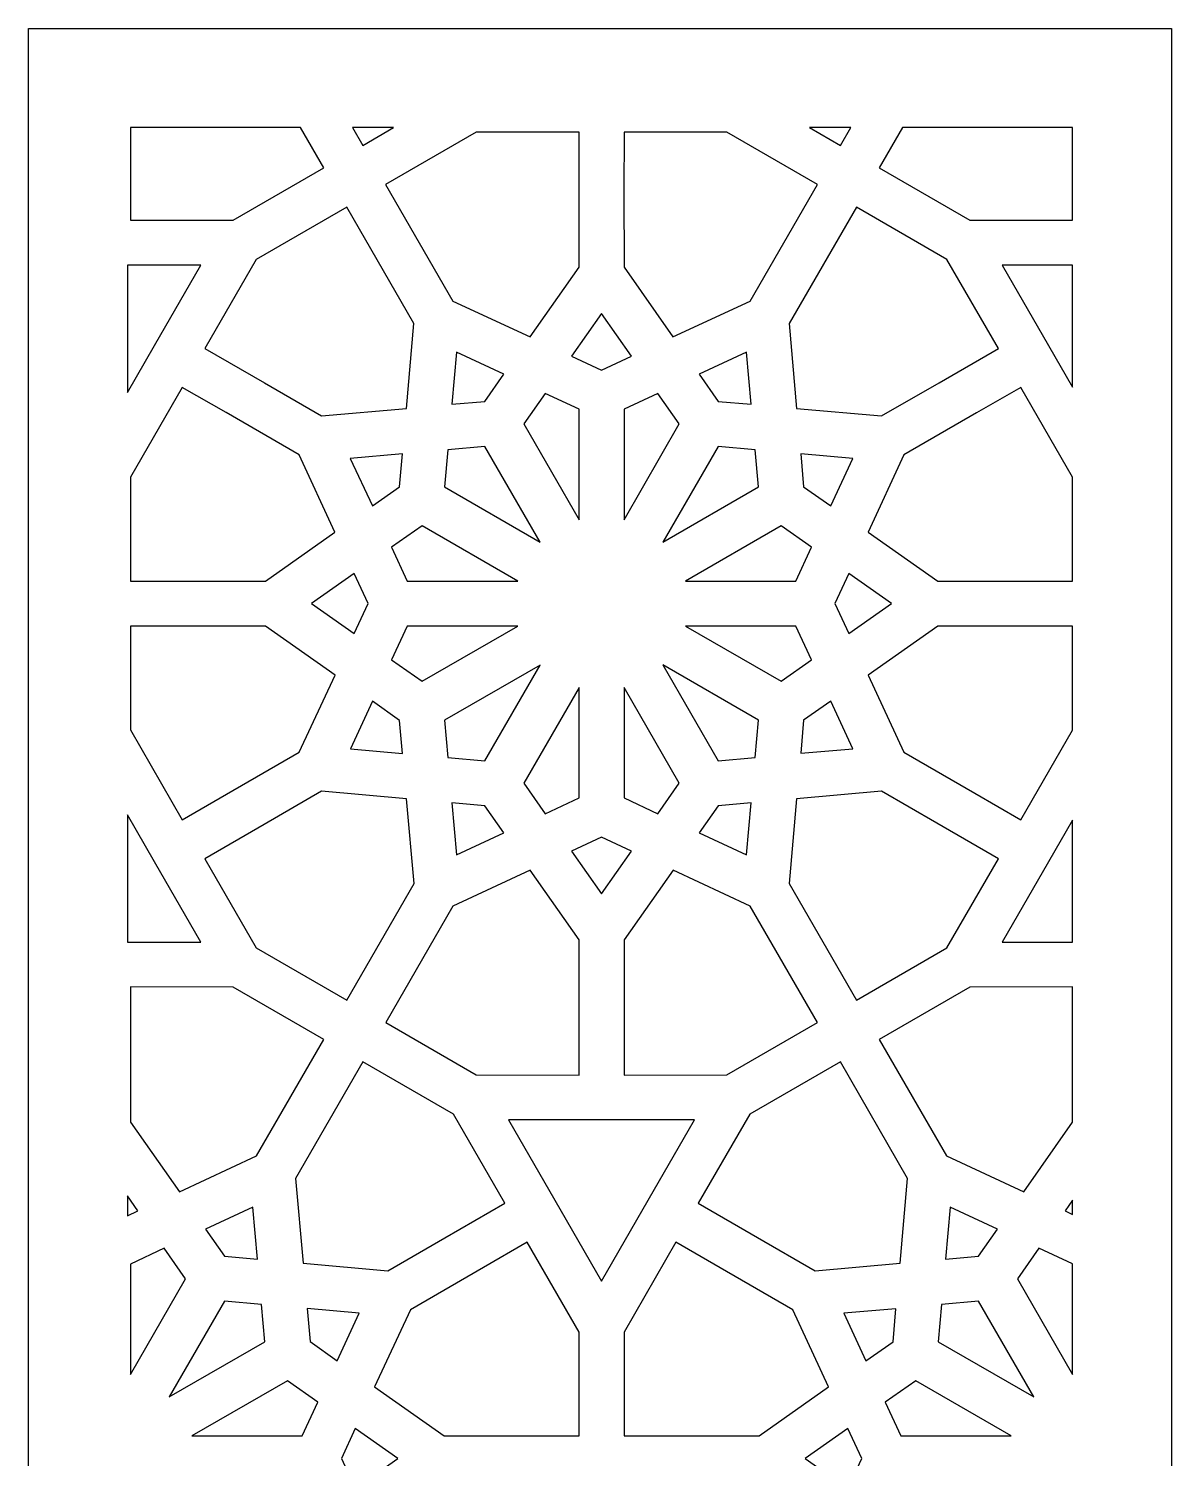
# Model space of a CAD drawing. Header units: millimetres. Extents: x -31 to 31, y -125 to 125.
# Drawn here: x -31.2 to 31.3, y 47 to 125.1 of the extents above; entities that cross this region are included whole.
import ezdxf

# ---------------------------------------------------------------- set-up
doc = ezdxf.new("R2010")
doc.units = ezdxf.units.MM
doc.header["$MEASUREMENT"] = 0
doc.layers.add('layer 1', color=7, linetype='Continuous')

msp = doc.modelspace()

# ---------------------------------------------------------------- linework, layer by layer
at = {"layer": 'layer 1', "color": 250}
for points, knots in [([(-31.2209, 125.1165), (-31.2209, 125.1165), (-31.2209, -124.8834), (-31.2209, -124.8834), (-31.2209, -124.8834), (-31.2209, -124.8834), (31.279, -124.8834), (31.279, -124.8834), (31.279, -124.8834), (31.279, -124.8834), (31.279, 125.1165), (31.279, 125.1165), (31.279, 125.1165), (31.279, 125.1165), (-31.2209, 125.1165), (-31.2209, 125.1165)], [0, 0, 0, 0, 0.2, 0.2, 0.2, 0.2, 0.4, 0.4, 0.4, 0.4, 0.6, 0.6, 0.6, 0.6, 1, 1, 1, 1]), ([(-25.6522, 119.7119), (-25.6522, 119.7119), (-16.3485, 119.7119), (-16.3485, 119.7119), (-16.3485, 119.7119), (-16.3485, 119.7119), (-15.0745, 117.506), (-15.0745, 117.506), (-15.0745, 117.506), (-15.0745, 117.506), (-20.0321, 114.645), (-20.0321, 114.645), (-20.0321, 114.645), (-20.0321, 114.645), (-25.6521, 114.6432), (-25.6521, 114.6432), (-25.6521, 114.6432), (-25.6521, 114.6432), (-25.6525, 117.9135), (-25.6525, 117.9135), (-25.6525, 117.9135), (-25.6525, 117.9135), (-25.6522, 119.7119), (-25.6522, 119.7119)], [0, 0, 0, 0, 0.1428571, 0.1428571, 0.1428571, 0.1428571, 0.2857143, 0.2857143, 0.2857143, 0.2857143, 0.4285714, 0.4285714, 0.4285714, 0.4285714, 0.5714286, 0.5714286, 0.5714286, 0.5714286, 0.7142857, 0.7142857, 0.7142857, 0.7142857, 1, 1, 1, 1]), ([(-11.256, 119.7119), (-11.256, 119.7119), (-12.9468, 118.7351), (-12.9468, 118.7351), (-12.9468, 118.7351), (-12.9468, 118.7351), (-13.5106, 119.7119), (-13.5106, 119.7119), (-13.5106, 119.7119), (-13.5106, 119.7119), (-11.256, 119.7119), (-11.256, 119.7119)], [0, 0, 0, 0, 0.25, 0.25, 0.25, 0.25, 0.5, 0.5, 0.5, 0.5, 1, 1, 1, 1]), ([(13.7393, 119.7119), (13.7393, 119.7119), (13.1748, 118.7344), (13.1748, 118.7344), (13.1748, 118.7344), (13.1748, 118.7344), (11.4825, 119.7119), (11.4825, 119.7119), (11.4825, 119.7119), (11.4825, 119.7119), (13.7393, 119.7119), (13.7393, 119.7119)], [0, 0, 0, 0, 0.25, 0.25, 0.25, 0.25, 0.5, 0.5, 0.5, 0.5, 1, 1, 1, 1]), ([(25.8745, 114.6432), (25.8745, 114.6432), (20.2607, 114.645), (20.2607, 114.645), (20.2607, 114.645), (20.2607, 114.645), (15.3031, 117.506), (15.3031, 117.506), (15.3031, 117.506), (15.3031, 117.506), (16.577, 119.7119), (16.577, 119.7119), (16.577, 119.7119), (16.577, 119.7119), (25.8745, 119.7119), (25.8745, 119.7119), (25.8745, 119.7119), (25.8745, 119.7119), (25.8745, 114.6432), (25.8745, 114.6432)], [0, 0, 0, 0, 0.1666667, 0.1666667, 0.1666667, 0.1666667, 0.3333333, 0.3333333, 0.3333333, 0.3333333, 0.5, 0.5, 0.5, 0.5, 0.6666667, 0.6666667, 0.6666667, 0.6666667, 1, 1, 1, 1]), ([(-1.1155, 119.4544), (-1.1155, 119.4544), (-1.1151, 116.1842), (-1.1151, 116.1842), (-1.1151, 116.1842), (-1.1151, 116.1842), (-1.1157, 112.0733), (-1.1157, 112.0733), (-1.1157, 112.0733), (-1.1157, 112.0733), (-3.794, 108.2618), (-3.794, 108.2618), (-3.794, 108.2618), (-3.794, 108.2618), (-8.013, 110.2201), (-8.013, 110.2201), (-8.013, 110.2201), (-8.013, 110.2201), (-11.6931, 116.5916), (-11.6931, 116.5916), (-11.6931, 116.5916), (-11.6931, 116.5916), (-6.7353, 119.4523), (-6.7353, 119.4523), (-6.7353, 119.4523), (-6.7353, 119.4523), (-1.1155, 119.4544), (-1.1155, 119.4544)], [0, 0, 0, 0, 0.125, 0.125, 0.125, 0.125, 0.25, 0.25, 0.25, 0.25, 0.375, 0.375, 0.375, 0.375, 0.5, 0.5, 0.5, 0.5, 0.625, 0.625, 0.625, 0.625, 0.75, 0.75, 0.75, 0.75, 1, 1, 1, 1]), ([(1.3421, 119.4544), (1.3421, 119.4544), (6.9617, 119.4523), (6.9617, 119.4523), (6.9617, 119.4523), (6.9617, 119.4523), (11.9196, 116.5916), (11.9196, 116.5916), (11.9196, 116.5916), (11.9196, 116.5916), (8.2395, 110.2201), (8.2395, 110.2201), (8.2395, 110.2201), (8.2395, 110.2201), (4.0206, 108.2618), (4.0206, 108.2618), (4.0206, 108.2618), (4.0206, 108.2618), (1.3422, 112.0733), (1.3422, 112.0733), (1.3422, 112.0733), (1.3422, 112.0733), (1.3415, 116.1842), (1.3415, 116.1842), (1.3415, 116.1842), (1.3415, 116.1842), (1.3421, 119.4544), (1.3421, 119.4544)], [0, 0, 0, 0, 0.125, 0.125, 0.125, 0.125, 0.25, 0.25, 0.25, 0.25, 0.375, 0.375, 0.375, 0.375, 0.5, 0.5, 0.5, 0.5, 0.625, 0.625, 0.625, 0.625, 0.75, 0.75, 0.75, 0.75, 1, 1, 1, 1]), ([(-10.1431, 108.99), (-10.1431, 108.99), (-10.5565, 104.3569), (-10.5565, 104.3569), (-10.5565, 104.3569), (-10.5565, 104.3569), (-15.1966, 103.9428), (-15.1966, 103.9428), (-15.1966, 103.9428), (-15.1966, 103.9428), (-18.3203, 105.7458), (-18.3203, 105.7458), (-18.3203, 105.7458), (-18.3203, 105.7458), (-21.5889, 107.6335), (-21.5889, 107.6335), (-21.5889, 107.6335), (-21.5889, 107.6335), (-18.7773, 112.4994), (-18.7773, 112.4994), (-18.7773, 112.4994), (-18.7773, 112.4994), (-13.8208, 115.3626), (-13.8208, 115.3626), (-13.8208, 115.3626), (-13.8208, 115.3626), (-10.1431, 108.99), (-10.1431, 108.99)], [0, 0, 0, 0, 0.125, 0.125, 0.125, 0.125, 0.25, 0.25, 0.25, 0.25, 0.375, 0.375, 0.375, 0.375, 0.5, 0.5, 0.5, 0.5, 0.625, 0.625, 0.625, 0.625, 0.75, 0.75, 0.75, 0.75, 1, 1, 1, 1]), ([(15.4238, 103.9438), (15.4238, 103.9438), (10.7833, 104.358), (10.7833, 104.358), (10.7833, 104.358), (10.7833, 104.358), (10.3699, 108.9907), (10.3699, 108.9907), (10.3699, 108.9907), (10.3699, 108.9907), (14.0476, 115.3633), (14.0476, 115.3633), (14.0476, 115.3633), (14.0476, 115.3633), (19.0045, 112.5005), (19.0045, 112.5005), (19.0045, 112.5005), (19.0045, 112.5005), (21.8158, 107.6346), (21.8158, 107.6346), (21.8158, 107.6346), (21.8158, 107.6346), (18.5706, 105.7603), (18.5706, 105.7603), (18.5706, 105.7603), (18.5706, 105.7603), (15.4238, 103.9438), (15.4238, 103.9438)], [0, 0, 0, 0, 0.125, 0.125, 0.125, 0.125, 0.25, 0.25, 0.25, 0.25, 0.375, 0.375, 0.375, 0.375, 0.5, 0.5, 0.5, 0.5, 0.625, 0.625, 0.625, 0.625, 0.75, 0.75, 0.75, 0.75, 1, 1, 1, 1]), ([(-25.8162, 112.1865), (-25.8162, 112.1865), (-21.7948, 112.1879), (-21.7948, 112.1879), (-21.7948, 112.1879), (-21.7948, 112.1879), (-24.3312, 107.7983), (-24.3312, 107.7983), (-24.3312, 107.7983), (-24.3312, 107.7983), (-25.8162, 105.2241), (-25.8162, 105.2241), (-25.8162, 105.2241), (-25.8162, 105.2241), (-25.8162, 112.1865), (-25.8162, 112.1865)], [0, 0, 0, 0, 0.2, 0.2, 0.2, 0.2, 0.4, 0.4, 0.4, 0.4, 0.6, 0.6, 0.6, 0.6, 1, 1, 1, 1]), ([(25.8745, 105.5172), (25.8745, 105.5172), (24.5583, 107.799), (24.5583, 107.799), (24.5583, 107.799), (24.5583, 107.799), (24.5583, 107.799), (24.5583, 107.799), (24.5583, 107.799), (24.5583, 107.799), (22.0225, 112.1879), (22.0225, 112.1879), (22.0225, 112.1879), (22.0225, 112.1879), (25.8745, 112.1865), (25.8745, 112.1865), (25.8745, 112.1865), (25.8745, 112.1865), (25.8745, 105.5172), (25.8745, 105.5172)], [0, 0, 0, 0, 0.1666667, 0.1666667, 0.1666667, 0.1666667, 0.3333333, 0.3333333, 0.3333333, 0.3333333, 0.5, 0.5, 0.5, 0.5, 0.6666667, 0.6666667, 0.6666667, 0.6666667, 1, 1, 1, 1]), ([(1.7564, 107.2109), (1.7564, 107.2109), (0.1133, 106.4482), (0.1133, 106.4482), (0.1133, 106.4482), (0.1133, 106.4482), (-1.5299, 107.2109), (-1.5299, 107.2109), (-1.5299, 107.2109), (-1.5299, 107.2109), (0.1133, 109.5491), (0.1133, 109.5491), (0.1133, 109.5491), (0.1133, 109.5491), (1.7564, 107.2109), (1.7564, 107.2109)], [0, 0, 0, 0, 0.2, 0.2, 0.2, 0.2, 0.4, 0.4, 0.4, 0.4, 0.6, 0.6, 0.6, 0.6, 1, 1, 1, 1]), ([(-6.2694, 104.7394), (-6.2694, 104.7394), (-8.0705, 104.5788), (-8.0705, 104.5788), (-8.0705, 104.5788), (-8.0705, 104.5788), (-7.8168, 107.4208), (-7.8168, 107.4208), (-7.8168, 107.4208), (-7.8168, 107.4208), (-5.2292, 106.2196), (-5.2292, 106.2196), (-5.2292, 106.2196), (-5.2292, 106.2196), (-6.2694, 104.7394), (-6.2694, 104.7394)], [0, 0, 0, 0, 0.2, 0.2, 0.2, 0.2, 0.4, 0.4, 0.4, 0.4, 0.6, 0.6, 0.6, 0.6, 1, 1, 1, 1]), ([(5.4557, 106.2196), (5.4557, 106.2196), (8.0437, 107.4208), (8.0437, 107.4208), (8.0437, 107.4208), (8.0437, 107.4208), (8.2973, 104.5795), (8.2973, 104.5795), (8.2973, 104.5795), (8.2973, 104.5795), (6.495, 104.7404), (6.495, 104.7404), (6.495, 104.7404), (6.495, 104.7404), (5.4557, 106.2196), (5.4557, 106.2196)], [0, 0, 0, 0, 0.2, 0.2, 0.2, 0.2, 0.4, 0.4, 0.4, 0.4, 0.6, 0.6, 0.6, 0.6, 1, 1, 1, 1]), ([(-14.4638, 97.5893), (-14.4638, 97.5893), (-18.2695, 94.9148), (-18.2695, 94.9148), (-18.2695, 94.9148), (-18.2695, 94.9148), (-25.653, 94.9134), (-25.653, 94.9134), (-25.653, 94.9134), (-25.653, 94.9134), (-25.6519, 100.5925), (-25.6519, 100.5925), (-25.6519, 100.5925), (-25.6519, 100.5925), (-22.8177, 105.5056), (-22.8177, 105.5056), (-22.8177, 105.5056), (-22.8177, 105.5056), (-20.4216, 104.1223), (-20.4216, 104.1223), (-20.4216, 104.1223), (-20.4216, 104.1223), (-16.4253, 101.8145), (-16.4253, 101.8145), (-16.4253, 101.8145), (-16.4253, 101.8145), (-14.4638, 97.5893), (-14.4638, 97.5893)], [0, 0, 0, 0, 0.125, 0.125, 0.125, 0.125, 0.25, 0.25, 0.25, 0.25, 0.375, 0.375, 0.375, 0.375, 0.5, 0.5, 0.5, 0.5, 0.625, 0.625, 0.625, 0.625, 0.75, 0.75, 0.75, 0.75, 1, 1, 1, 1]), ([(-1.1157, 104.3104), (-1.1157, 104.3104), (-1.1157, 98.2712), (-1.1157, 98.2712), (-1.1157, 98.2712), (-1.1157, 98.2712), (-4.1361, 103.5025), (-4.1361, 103.5025), (-4.1361, 103.5025), (-4.1361, 103.5025), (-2.9651, 105.1687), (-2.9651, 105.1687), (-2.9651, 105.1687), (-2.9651, 105.1687), (-1.1157, 104.3104), (-1.1157, 104.3104)], [0, 0, 0, 0, 0.2, 0.2, 0.2, 0.2, 0.4, 0.4, 0.4, 0.4, 0.6, 0.6, 0.6, 0.6, 1, 1, 1, 1]), ([(1.3422, 98.2712), (1.3422, 98.2712), (1.3422, 104.3104), (1.3422, 104.3104), (1.3422, 104.3104), (1.3422, 104.3104), (3.1915, 105.1687), (3.1915, 105.1687), (3.1915, 105.1687), (3.1915, 105.1687), (4.3624, 103.5025), (4.3624, 103.5025), (4.3624, 103.5025), (4.3624, 103.5025), (1.3422, 98.2712), (1.3422, 98.2712)], [0, 0, 0, 0, 0.2, 0.2, 0.2, 0.2, 0.4, 0.4, 0.4, 0.4, 0.6, 0.6, 0.6, 0.6, 1, 1, 1, 1]), ([(25.8745, 94.9141), (25.8745, 94.9141), (18.4965, 94.9156), (18.4965, 94.9156), (18.4965, 94.9156), (18.4965, 94.9156), (14.6907, 97.5903), (14.6907, 97.5903), (14.6907, 97.5903), (14.6907, 97.5903), (16.6522, 101.8155), (16.6522, 101.8155), (16.6522, 101.8155), (16.6522, 101.8155), (20.6255, 104.11), (20.6255, 104.11), (20.6255, 104.11), (20.6255, 104.11), (23.0448, 105.5063), (23.0448, 105.5063), (23.0448, 105.5063), (23.0448, 105.5063), (25.8745, 100.6009), (25.8745, 100.6009), (25.8745, 100.6009), (25.8745, 100.6009), (25.8745, 94.9141), (25.8745, 94.9141)], [0, 0, 0, 0, 0.125, 0.125, 0.125, 0.125, 0.25, 0.25, 0.25, 0.25, 0.375, 0.375, 0.375, 0.375, 0.5, 0.5, 0.5, 0.5, 0.625, 0.625, 0.625, 0.625, 0.75, 0.75, 0.75, 0.75, 1, 1, 1, 1]), ([(-10.9394, 100.0665), (-10.9394, 100.0665), (-12.4216, 99.0247), (-12.4216, 99.0247), (-12.4216, 99.0247), (-12.4216, 99.0247), (-13.625, 101.6166), (-13.625, 101.6166), (-13.625, 101.6166), (-13.625, 101.6166), (-10.7785, 101.8706), (-10.7785, 101.8706), (-10.7785, 101.8706), (-10.7785, 101.8706), (-10.9394, 100.0665), (-10.9394, 100.0665)], [0, 0, 0, 0, 0.2, 0.2, 0.2, 0.2, 0.4, 0.4, 0.4, 0.4, 0.6, 0.6, 0.6, 0.6, 1, 1, 1, 1]), ([(-6.2638, 102.2734), (-6.2638, 102.2734), (-3.2435, 97.0421), (-3.2435, 97.0421), (-3.2435, 97.0421), (-3.2435, 97.0421), (-8.4736, 100.0615), (-8.4736, 100.0615), (-8.4736, 100.0615), (-8.4736, 100.0615), (-8.2924, 102.0925), (-8.2924, 102.0925), (-8.2924, 102.0925), (-8.2924, 102.0925), (-6.2638, 102.2734), (-6.2638, 102.2734)], [0, 0, 0, 0, 0.2, 0.2, 0.2, 0.2, 0.4, 0.4, 0.4, 0.4, 0.6, 0.6, 0.6, 0.6, 1, 1, 1, 1]), ([(6.4907, 102.2741), (6.4907, 102.2741), (8.5192, 102.0935), (8.5192, 102.0935), (8.5192, 102.0935), (8.5192, 102.0935), (8.7005, 100.0626), (8.7005, 100.0626), (8.7005, 100.0626), (8.7005, 100.0626), (3.4707, 97.0428), (3.4707, 97.0428), (3.4707, 97.0428), (3.4707, 97.0428), (6.4907, 102.2741), (6.4907, 102.2741)], [0, 0, 0, 0, 0.2, 0.2, 0.2, 0.2, 0.4, 0.4, 0.4, 0.4, 0.6, 0.6, 0.6, 0.6, 1, 1, 1, 1]), ([(12.6488, 99.0254), (12.6488, 99.0254), (11.1665, 100.0672), (11.1665, 100.0672), (11.1665, 100.0672), (11.1665, 100.0672), (11.0056, 101.8716), (11.0056, 101.8716), (11.0056, 101.8716), (11.0056, 101.8716), (13.8522, 101.6176), (13.8522, 101.6176), (13.8522, 101.6176), (13.8522, 101.6176), (12.6488, 99.0254), (12.6488, 99.0254)], [0, 0, 0, 0, 0.2, 0.2, 0.2, 0.2, 0.4, 0.4, 0.4, 0.4, 0.6, 0.6, 0.6, 0.6, 1, 1, 1, 1]), ([(-4.4726, 94.9134), (-4.4726, 94.9134), (-10.5131, 94.9134), (-10.5131, 94.9134), (-10.5131, 94.9134), (-10.5131, 94.9134), (-11.3705, 96.7606), (-11.3705, 96.7606), (-11.3705, 96.7606), (-11.3705, 96.7606), (-9.7024, 97.9329), (-9.7024, 97.9329), (-9.7024, 97.9329), (-9.7024, 97.9329), (-4.4726, 94.9134), (-4.4726, 94.9134)], [0, 0, 0, 0, 0.2, 0.2, 0.2, 0.2, 0.4, 0.4, 0.4, 0.4, 0.6, 0.6, 0.6, 0.6, 1, 1, 1, 1]), ([(10.7403, 94.9145), (10.7403, 94.9145), (4.6997, 94.9145), (4.6997, 94.9145), (4.6997, 94.9145), (4.6997, 94.9145), (9.9293, 97.9339), (9.9293, 97.9339), (9.9293, 97.9339), (9.9293, 97.9339), (11.5976, 96.7616), (11.5976, 96.7616), (11.5976, 96.7616), (11.5976, 96.7616), (10.7403, 94.9145), (10.7403, 94.9145)], [0, 0, 0, 0, 0.2, 0.2, 0.2, 0.2, 0.4, 0.4, 0.4, 0.4, 0.6, 0.6, 0.6, 0.6, 1, 1, 1, 1]), ([(-13.4127, 95.3251), (-13.4127, 95.3251), (-12.6509, 93.6844), (-12.6509, 93.6844), (-12.6509, 93.6844), (-12.6509, 93.6844), (-13.4123, 92.0443), (-13.4123, 92.0443), (-13.4123, 92.0443), (-13.4123, 92.0443), (-15.7466, 93.6851), (-15.7466, 93.6851), (-15.7466, 93.6851), (-15.7466, 93.6851), (-13.4127, 95.3251), (-13.4127, 95.3251)], [0, 0, 0, 0, 0.2, 0.2, 0.2, 0.2, 0.4, 0.4, 0.4, 0.4, 0.6, 0.6, 0.6, 0.6, 1, 1, 1, 1]), ([(13.6401, 92.0454), (13.6401, 92.0454), (12.8785, 93.6865), (12.8785, 93.6865), (12.8785, 93.6865), (12.8785, 93.6865), (13.6398, 95.3262), (13.6398, 95.3262), (13.6398, 95.3262), (13.6398, 95.3262), (15.9741, 93.6858), (15.9741, 93.6858), (15.9741, 93.6858), (15.9741, 93.6858), (13.6401, 92.0454), (13.6401, 92.0454)], [0, 0, 0, 0, 0.2, 0.2, 0.2, 0.2, 0.4, 0.4, 0.4, 0.4, 0.6, 0.6, 0.6, 0.6, 1, 1, 1, 1]), ([(-18.2689, 92.4549), (-18.2689, 92.4549), (-14.4633, 89.7805), (-14.4633, 89.7805), (-14.4633, 89.7805), (-14.4633, 89.7805), (-16.4247, 85.5553), (-16.4247, 85.5553), (-16.4247, 85.5553), (-16.4247, 85.5553), (-20.3979, 83.2608), (-20.3979, 83.2608), (-20.3979, 83.2608), (-20.3979, 83.2608), (-22.8172, 81.8642), (-22.8172, 81.8642), (-22.8172, 81.8642), (-22.8172, 81.8642), (-25.6514, 86.7773), (-25.6514, 86.7773), (-25.6514, 86.7773), (-25.6514, 86.7773), (-25.6525, 92.456), (-25.6525, 92.456), (-25.6525, 92.456), (-25.6525, 92.456), (-18.2689, 92.4549), (-18.2689, 92.4549)], [0, 0, 0, 0, 0.125, 0.125, 0.125, 0.125, 0.25, 0.25, 0.25, 0.25, 0.375, 0.375, 0.375, 0.375, 0.5, 0.5, 0.5, 0.5, 0.625, 0.625, 0.625, 0.625, 0.75, 0.75, 0.75, 0.75, 1, 1, 1, 1]), ([(-11.3701, 90.6092), (-11.3701, 90.6092), (-10.5125, 92.456), (-10.5125, 92.456), (-10.5125, 92.456), (-10.5125, 92.456), (-4.472, 92.456), (-4.472, 92.456), (-4.472, 92.456), (-4.472, 92.456), (-9.7018, 89.4366), (-9.7018, 89.4366), (-9.7018, 89.4366), (-9.7018, 89.4366), (-11.3701, 90.6092), (-11.3701, 90.6092)], [0, 0, 0, 0, 0.2, 0.2, 0.2, 0.2, 0.4, 0.4, 0.4, 0.4, 0.6, 0.6, 0.6, 0.6, 1, 1, 1, 1]), ([(4.7, 92.457), (4.7, 92.457), (10.7407, 92.457), (10.7407, 92.457), (10.7407, 92.457), (10.7407, 92.457), (11.5983, 90.6099), (11.5983, 90.6099), (11.5983, 90.6099), (11.5983, 90.6099), (9.93, 89.4376), (9.93, 89.4376), (9.93, 89.4376), (9.93, 89.4376), (4.7, 92.457), (4.7, 92.457)], [0, 0, 0, 0, 0.2, 0.2, 0.2, 0.2, 0.4, 0.4, 0.4, 0.4, 0.6, 0.6, 0.6, 0.6, 1, 1, 1, 1]), ([(25.8745, 86.7696), (25.8745, 86.7696), (23.0452, 81.8652), (23.0452, 81.8652), (23.0452, 81.8652), (23.0452, 81.8652), (20.5309, 83.3162), (20.5309, 83.3162), (20.5309, 83.3162), (20.5309, 83.3162), (16.6529, 85.5564), (16.6529, 85.5564), (16.6529, 85.5564), (16.6529, 85.5564), (14.6914, 89.7812), (14.6914, 89.7812), (14.6914, 89.7812), (14.6914, 89.7812), (18.4972, 92.456), (18.4972, 92.456), (18.4972, 92.456), (18.4972, 92.456), (25.8745, 92.457), (25.8745, 92.457), (25.8745, 92.457), (25.8745, 92.457), (25.8745, 86.7696), (25.8745, 86.7696)], [0, 0, 0, 0, 0.125, 0.125, 0.125, 0.125, 0.25, 0.25, 0.25, 0.25, 0.375, 0.375, 0.375, 0.375, 0.5, 0.5, 0.5, 0.5, 0.625, 0.625, 0.625, 0.625, 0.75, 0.75, 0.75, 0.75, 1, 1, 1, 1]), ([(-6.2632, 85.0963), (-6.2632, 85.0963), (-8.2918, 85.2773), (-8.2918, 85.2773), (-8.2918, 85.2773), (-8.2918, 85.2773), (-8.4732, 87.3083), (-8.4732, 87.3083), (-8.4732, 87.3083), (-8.4732, 87.3083), (-3.243, 90.3277), (-3.243, 90.3277), (-3.243, 90.3277), (-3.243, 90.3277), (-6.2632, 85.0963), (-6.2632, 85.0963)], [0, 0, 0, 0, 0.2, 0.2, 0.2, 0.2, 0.4, 0.4, 0.4, 0.4, 0.6, 0.6, 0.6, 0.6, 1, 1, 1, 1]), ([(6.4914, 85.0974), (6.4914, 85.0974), (3.4711, 90.3287), (3.4711, 90.3287), (3.4711, 90.3287), (3.4711, 90.3287), (8.7012, 87.309), (8.7012, 87.309), (8.7012, 87.309), (8.7012, 87.309), (8.5199, 85.278), (8.5199, 85.278), (8.5199, 85.278), (8.5199, 85.278), (6.4914, 85.0974), (6.4914, 85.0974)], [0, 0, 0, 0, 0.2, 0.2, 0.2, 0.2, 0.4, 0.4, 0.4, 0.4, 0.6, 0.6, 0.6, 0.6, 1, 1, 1, 1]), ([(-10.7779, 85.4992), (-10.7779, 85.4992), (-13.6244, 85.7532), (-13.6244, 85.7532), (-13.6244, 85.7532), (-13.6244, 85.7532), (-12.4211, 88.3451), (-12.4211, 88.3451), (-12.4211, 88.3451), (-12.4211, 88.3451), (-10.939, 87.3033), (-10.939, 87.3033), (-10.939, 87.3033), (-10.939, 87.3033), (-10.7779, 85.4992), (-10.7779, 85.4992)], [0, 0, 0, 0, 0.2, 0.2, 0.2, 0.2, 0.4, 0.4, 0.4, 0.4, 0.6, 0.6, 0.6, 0.6, 1, 1, 1, 1]), ([(-1.1146, 83.0601), (-1.1146, 83.0601), (-2.9639, 82.2018), (-2.9639, 82.2018), (-2.9639, 82.2018), (-2.9639, 82.2018), (-4.135, 83.868), (-4.135, 83.868), (-4.135, 83.868), (-4.135, 83.868), (-1.1146, 89.0993), (-1.1146, 89.0993), (-1.1146, 89.0993), (-1.1146, 89.0993), (-1.1146, 83.0601), (-1.1146, 83.0601)], [0, 0, 0, 0, 0.2, 0.2, 0.2, 0.2, 0.4, 0.4, 0.4, 0.4, 0.6, 0.6, 0.6, 0.6, 1, 1, 1, 1]), ([(4.3635, 83.868), (4.3635, 83.868), (3.1926, 82.2018), (3.1926, 82.2018), (3.1926, 82.2018), (3.1926, 82.2018), (1.3433, 83.0601), (1.3433, 83.0601), (1.3433, 83.0601), (1.3433, 83.0601), (1.3433, 89.0993), (1.3433, 89.0993), (1.3433, 89.0993), (1.3433, 89.0993), (4.3635, 83.868), (4.3635, 83.868)], [0, 0, 0, 0, 0.2, 0.2, 0.2, 0.2, 0.4, 0.4, 0.4, 0.4, 0.6, 0.6, 0.6, 0.6, 1, 1, 1, 1]), ([(11.0059, 85.4999), (11.0059, 85.4999), (11.1672, 87.3044), (11.1672, 87.3044), (11.1672, 87.3044), (11.1672, 87.3044), (12.6492, 88.3461), (12.6492, 88.3461), (12.6492, 88.3461), (12.6492, 88.3461), (13.8525, 85.7539), (13.8525, 85.7539), (13.8525, 85.7539), (13.8525, 85.7539), (11.0059, 85.4999), (11.0059, 85.4999)], [0, 0, 0, 0, 0.2, 0.2, 0.2, 0.2, 0.4, 0.4, 0.4, 0.4, 0.6, 0.6, 0.6, 0.6, 1, 1, 1, 1]), ([(-18.3429, 81.6102), (-18.3429, 81.6102), (-15.1961, 83.4266), (-15.1961, 83.4266), (-15.1961, 83.4266), (-15.1961, 83.4266), (-10.5559, 83.0128), (-10.5559, 83.0128), (-10.5559, 83.0128), (-10.5559, 83.0128), (-10.1424, 78.3798), (-10.1424, 78.3798), (-10.1424, 78.3798), (-10.1424, 78.3798), (-13.8201, 72.0072), (-13.8201, 72.0072), (-13.8201, 72.0072), (-13.8201, 72.0072), (-18.7766, 74.87), (-18.7766, 74.87), (-18.7766, 74.87), (-18.7766, 74.87), (-21.5884, 79.7359), (-21.5884, 79.7359), (-21.5884, 79.7359), (-21.5884, 79.7359), (-18.3429, 81.6102), (-18.3429, 81.6102)], [0, 0, 0, 0, 0.125, 0.125, 0.125, 0.125, 0.25, 0.25, 0.25, 0.25, 0.375, 0.375, 0.375, 0.375, 0.5, 0.5, 0.5, 0.5, 0.625, 0.625, 0.625, 0.625, 0.75, 0.75, 0.75, 0.75, 1, 1, 1, 1]), ([(18.4538, 81.679), (18.4538, 81.679), (21.8165, 79.7369), (21.8165, 79.7369), (21.8165, 79.7369), (21.8165, 79.7369), (19.0045, 74.8707), (19.0045, 74.8707), (19.0045, 74.8707), (19.0045, 74.8707), (14.0483, 72.0079), (14.0483, 72.0079), (14.0483, 72.0079), (14.0483, 72.0079), (10.3706, 78.3805), (10.3706, 78.3805), (10.3706, 78.3805), (10.3706, 78.3805), (10.784, 83.0135), (10.784, 83.0135), (10.784, 83.0135), (10.784, 83.0135), (15.4241, 83.4277), (15.4241, 83.4277), (15.4241, 83.4277), (15.4241, 83.4277), (18.4538, 81.679), (18.4538, 81.679)], [0, 0, 0, 0, 0.125, 0.125, 0.125, 0.125, 0.25, 0.25, 0.25, 0.25, 0.375, 0.375, 0.375, 0.375, 0.5, 0.5, 0.5, 0.5, 0.625, 0.625, 0.625, 0.625, 0.75, 0.75, 0.75, 0.75, 1, 1, 1, 1]), ([(-25.8162, 82.1468), (-25.8162, 82.1468), (-24.3306, 79.5715), (-24.3306, 79.5715), (-24.3306, 79.5715), (-24.3306, 79.5715), (-24.3308, 79.5715), (-24.3308, 79.5715), (-24.3308, 79.5715), (-24.3308, 79.5715), (-21.7948, 75.1826), (-21.7948, 75.1826), (-21.7948, 75.1826), (-21.7948, 75.1826), (-25.8162, 75.1843), (-25.8162, 75.1843), (-25.8162, 75.1843), (-25.8162, 75.1843), (-25.8162, 82.1468), (-25.8162, 82.1468)], [0, 0, 0, 0, 0.1666667, 0.1666667, 0.1666667, 0.1666667, 0.3333333, 0.3333333, 0.3333333, 0.3333333, 0.5, 0.5, 0.5, 0.5, 0.6666667, 0.6666667, 0.6666667, 0.6666667, 1, 1, 1, 1]), ([(-5.228, 81.1509), (-5.228, 81.1509), (-7.8162, 79.9493), (-7.8162, 79.9493), (-7.8162, 79.9493), (-7.8162, 79.9493), (-8.0698, 82.7909), (-8.0698, 82.7909), (-8.0698, 82.7909), (-8.0698, 82.7909), (-6.2676, 82.6301), (-6.2676, 82.6301), (-6.2676, 82.6301), (-6.2676, 82.6301), (-5.228, 81.1509), (-5.228, 81.1509)], [0, 0, 0, 0, 0.2, 0.2, 0.2, 0.2, 0.4, 0.4, 0.4, 0.4, 0.6, 0.6, 0.6, 0.6, 1, 1, 1, 1]), ([(6.4971, 82.6311), (6.4971, 82.6311), (8.298, 82.792), (8.298, 82.792), (8.298, 82.792), (8.298, 82.792), (8.0444, 79.9497), (8.0444, 79.9497), (8.0444, 79.9497), (8.0444, 79.9497), (5.4568, 81.1509), (5.4568, 81.1509), (5.4568, 81.1509), (5.4568, 81.1509), (6.4971, 82.6311), (6.4971, 82.6311)], [0, 0, 0, 0, 0.2, 0.2, 0.2, 0.2, 0.4, 0.4, 0.4, 0.4, 0.6, 0.6, 0.6, 0.6, 1, 1, 1, 1]), ([(25.8745, 75.184), (25.8745, 75.184), (22.0221, 75.1826), (22.0221, 75.1826), (22.0221, 75.1826), (22.0221, 75.1826), (24.559, 79.5725), (24.559, 79.5725), (24.559, 79.5725), (24.559, 79.5725), (24.559, 79.5725), (24.559, 79.5725), (24.559, 79.5725), (24.559, 79.5725), (25.8745, 81.8532), (25.8745, 81.8532), (25.8745, 81.8532), (25.8745, 81.8532), (25.8745, 75.184), (25.8745, 75.184)], [0, 0, 0, 0, 0.1666667, 0.1666667, 0.1666667, 0.1666667, 0.3333333, 0.3333333, 0.3333333, 0.3333333, 0.5, 0.5, 0.5, 0.5, 0.6666667, 0.6666667, 0.6666667, 0.6666667, 1, 1, 1, 1]), ([(1.7575, 80.1596), (1.7575, 80.1596), (0.1144, 77.8217), (0.1144, 77.8217), (0.1144, 77.8217), (0.1144, 77.8217), (-1.5287, 80.1596), (-1.5287, 80.1596), (-1.5287, 80.1596), (-1.5287, 80.1596), (0.1144, 80.9223), (0.1144, 80.9223), (0.1144, 80.9223), (0.1144, 80.9223), (1.7575, 80.1596), (1.7575, 80.1596)], [0, 0, 0, 0, 0.2, 0.2, 0.2, 0.2, 0.4, 0.4, 0.4, 0.4, 0.6, 0.6, 0.6, 0.6, 1, 1, 1, 1]), ([(-8.0121, 77.1504), (-8.0121, 77.1504), (-3.7929, 79.1086), (-3.7929, 79.1086), (-3.7929, 79.1086), (-3.7929, 79.1086), (-1.1144, 75.2976), (-1.1144, 75.2976), (-1.1144, 75.2976), (-1.1144, 75.2976), (-1.1139, 71.1867), (-1.1139, 71.1867), (-1.1139, 71.1867), (-1.1139, 71.1867), (-1.1143, 67.9161), (-1.1143, 67.9161), (-1.1143, 67.9161), (-1.1143, 67.9161), (-6.7349, 67.9182), (-6.7349, 67.9182), (-6.7349, 67.9182), (-6.7349, 67.9182), (-11.6921, 70.7788), (-11.6921, 70.7788), (-11.6921, 70.7788), (-11.6921, 70.7788), (-8.0121, 77.1504), (-8.0121, 77.1504)], [0, 0, 0, 0, 0.125, 0.125, 0.125, 0.125, 0.25, 0.25, 0.25, 0.25, 0.375, 0.375, 0.375, 0.375, 0.5, 0.5, 0.5, 0.5, 0.625, 0.625, 0.625, 0.625, 0.75, 0.75, 0.75, 0.75, 1, 1, 1, 1]), ([(1.3431, 67.9161), (1.3431, 67.9161), (1.3428, 71.1867), (1.3428, 71.1867), (1.3428, 71.1867), (1.3428, 71.1867), (1.3431, 75.2976), (1.3431, 75.2976), (1.3431, 75.2976), (1.3431, 75.2976), (4.0217, 79.1086), (4.0217, 79.1086), (4.0217, 79.1086), (4.0217, 79.1086), (8.2409, 77.15), (8.2409, 77.15), (8.2409, 77.15), (8.2409, 77.15), (11.9207, 70.7792), (11.9207, 70.7792), (11.9207, 70.7792), (11.9207, 70.7792), (6.9635, 67.9182), (6.9635, 67.9182), (6.9635, 67.9182), (6.9635, 67.9182), (1.3431, 67.9161), (1.3431, 67.9161)], [0, 0, 0, 0, 0.125, 0.125, 0.125, 0.125, 0.25, 0.25, 0.25, 0.25, 0.375, 0.375, 0.375, 0.375, 0.5, 0.5, 0.5, 0.5, 0.625, 0.625, 0.625, 0.625, 0.75, 0.75, 0.75, 0.75, 1, 1, 1, 1]), ([(-20.033, 72.7255), (-20.033, 72.7255), (-15.0755, 69.8644), (-15.0755, 69.8644), (-15.0755, 69.8644), (-15.0755, 69.8644), (-18.7554, 63.4933), (-18.7554, 63.4933), (-18.7554, 63.4933), (-18.7554, 63.4933), (-22.9747, 61.5347), (-22.9747, 61.5347), (-22.9747, 61.5347), (-22.9747, 61.5347), (-25.653, 65.3461), (-25.653, 65.3461), (-25.653, 65.3461), (-25.653, 65.3461), (-25.6536, 69.457), (-25.6536, 69.457), (-25.6536, 69.457), (-25.6536, 69.457), (-25.6532, 72.7276), (-25.6532, 72.7276), (-25.6532, 72.7276), (-25.6532, 72.7276), (-20.033, 72.7255), (-20.033, 72.7255)], [0, 0, 0, 0, 0.125, 0.125, 0.125, 0.125, 0.25, 0.25, 0.25, 0.25, 0.375, 0.375, 0.375, 0.375, 0.5, 0.5, 0.5, 0.5, 0.625, 0.625, 0.625, 0.625, 0.75, 0.75, 0.75, 0.75, 1, 1, 1, 1]), ([(25.8745, 65.3387), (25.8745, 65.3387), (23.2011, 61.5347), (23.2011, 61.5347), (23.2011, 61.5347), (23.2011, 61.5347), (18.9819, 63.4933), (18.9819, 63.4933), (18.9819, 63.4933), (18.9819, 63.4933), (15.3021, 69.8644), (15.3021, 69.8644), (15.3021, 69.8644), (15.3021, 69.8644), (20.259, 72.7255), (20.259, 72.7255), (20.259, 72.7255), (20.259, 72.7255), (25.8745, 72.7276), (25.8745, 72.7276), (25.8745, 72.7276), (25.8745, 72.7276), (25.8745, 65.3387), (25.8745, 65.3387)], [0, 0, 0, 0, 0.1428571, 0.1428571, 0.1428571, 0.1428571, 0.2857143, 0.2857143, 0.2857143, 0.2857143, 0.4285714, 0.4285714, 0.4285714, 0.4285714, 0.5714286, 0.5714286, 0.5714286, 0.5714286, 0.7142857, 0.7142857, 0.7142857, 0.7142857, 1, 1, 1, 1]), ([(-7.9911, 65.7736), (-7.9911, 65.7736), (-5.1792, 60.9074), (-5.1792, 60.9074), (-5.1792, 60.9074), (-5.1792, 60.9074), (-8.4478, 59.0201), (-8.4478, 59.0201), (-8.4478, 59.0201), (-8.4478, 59.0201), (-11.5714, 57.217), (-11.5714, 57.217), (-11.5714, 57.217), (-11.5714, 57.217), (-16.2115, 57.6308), (-16.2115, 57.6308), (-16.2115, 57.6308), (-16.2115, 57.6308), (-16.6251, 62.2639), (-16.6251, 62.2639), (-16.6251, 62.2639), (-16.6251, 62.2639), (-12.9474, 68.6364), (-12.9474, 68.6364), (-12.9474, 68.6364), (-12.9474, 68.6364), (-7.9911, 65.7736), (-7.9911, 65.7736)], [0, 0, 0, 0, 0.125, 0.125, 0.125, 0.125, 0.25, 0.25, 0.25, 0.25, 0.375, 0.375, 0.375, 0.375, 0.5, 0.5, 0.5, 0.5, 0.625, 0.625, 0.625, 0.625, 0.75, 0.75, 0.75, 0.75, 1, 1, 1, 1]), ([(16.4387, 57.6298), (16.4387, 57.6298), (11.7986, 57.216), (11.7986, 57.216), (11.7986, 57.216), (11.7986, 57.216), (8.6515, 59.0324), (8.6515, 59.0324), (8.6515, 59.0324), (8.6515, 59.0324), (5.4063, 60.9067), (5.4063, 60.9067), (5.4063, 60.9067), (5.4063, 60.9067), (8.2179, 65.7726), (8.2179, 65.7726), (8.2179, 65.7726), (8.2179, 65.7726), (13.1745, 68.6354), (13.1745, 68.6354), (13.1745, 68.6354), (13.1745, 68.6354), (16.8522, 62.2631), (16.8522, 62.2631), (16.8522, 62.2631), (16.8522, 62.2631), (16.4387, 57.6298), (16.4387, 57.6298)], [0, 0, 0, 0, 0.125, 0.125, 0.125, 0.125, 0.25, 0.25, 0.25, 0.25, 0.375, 0.375, 0.375, 0.375, 0.5, 0.5, 0.5, 0.5, 0.625, 0.625, 0.625, 0.625, 0.75, 0.75, 0.75, 0.75, 1, 1, 1, 1]), ([(2.6639, 61.0711), (2.6639, 61.0711), (2.6639, 61.0708), (2.6639, 61.0708), (2.6639, 61.0708), (2.6639, 61.0708), (0.1138, 56.6505), (0.1138, 56.6505), (0.1138, 56.6505), (0.1138, 56.6505), (-2.4368, 61.0718), (-2.4368, 61.0718), (-2.4368, 61.0718), (-2.4368, 61.0718), (-4.9729, 65.4607), (-4.9729, 65.4607), (-4.9729, 65.4607), (-4.9729, 65.4607), (0.1144, 65.459), (0.1144, 65.459), (0.1144, 65.459), (0.1144, 65.459), (0.1144, 65.459), (0.1144, 65.459), (0.1144, 65.459), (0.1144, 65.459), (5.2003, 65.4607), (5.2003, 65.4607), (5.2003, 65.4607), (5.2003, 65.4607), (2.6639, 61.0711), (2.6639, 61.0711)], [0, 0, 0, 0, 0.1111111, 0.1111111, 0.1111111, 0.1111111, 0.2222222, 0.2222222, 0.2222222, 0.2222222, 0.3333333, 0.3333333, 0.3333333, 0.3333333, 0.4444444, 0.4444444, 0.4444444, 0.4444444, 0.5555556, 0.5555556, 0.5555556, 0.5555556, 0.6666667, 0.6666667, 0.6666667, 0.6666667, 0.7777778, 0.7777778, 0.7777778, 0.7777778, 1, 1, 1, 1]), ([(-25.8162, 61.3054), (-25.8162, 61.3054), (-25.2388, 60.4837), (-25.2388, 60.4837), (-25.2388, 60.4837), (-25.2388, 60.4837), (-25.8162, 60.2156), (-25.8162, 60.2156), (-25.8162, 60.2156), (-25.8162, 60.2156), (-25.8162, 61.3054), (-25.8162, 61.3054)], [0, 0, 0, 0, 0.25, 0.25, 0.25, 0.25, 0.5, 0.5, 0.5, 0.5, 1, 1, 1, 1]), ([(25.8745, 60.2939), (25.8745, 60.2939), (25.4652, 60.4837), (25.4652, 60.4837), (25.4652, 60.4837), (25.4652, 60.4837), (25.8745, 61.0662), (25.8745, 61.0662), (25.8745, 61.0662), (25.8745, 61.0662), (25.8745, 60.2939), (25.8745, 60.2939)], [0, 0, 0, 0, 0.25, 0.25, 0.25, 0.25, 0.5, 0.5, 0.5, 0.5, 1, 1, 1, 1]), ([(-21.5394, 59.4928), (-21.5394, 59.4928), (-18.9513, 60.694), (-18.9513, 60.694), (-18.9513, 60.694), (-18.9513, 60.694), (-18.6977, 57.8527), (-18.6977, 57.8527), (-18.6977, 57.8527), (-18.6977, 57.8527), (-20.4997, 58.0132), (-20.4997, 58.0132), (-20.4997, 58.0132), (-20.4997, 58.0132), (-21.5394, 59.4928), (-21.5394, 59.4928)], [0, 0, 0, 0, 0.2, 0.2, 0.2, 0.2, 0.4, 0.4, 0.4, 0.4, 0.6, 0.6, 0.6, 0.6, 1, 1, 1, 1]), ([(20.7253, 58.0122), (20.7253, 58.0122), (18.9247, 57.8517), (18.9247, 57.8517), (18.9247, 57.8517), (18.9247, 57.8517), (19.1784, 60.6936), (19.1784, 60.6936), (19.1784, 60.6936), (19.1784, 60.6936), (21.766, 59.4928), (21.766, 59.4928), (21.766, 59.4928), (21.766, 59.4928), (20.7253, 58.0122), (20.7253, 58.0122)], [0, 0, 0, 0, 0.2, 0.2, 0.2, 0.2, 0.4, 0.4, 0.4, 0.4, 0.6, 0.6, 0.6, 0.6, 1, 1, 1, 1]), ([(-8.4986, 48.1884), (-8.4986, 48.1884), (-12.3042, 50.8631), (-12.3042, 50.8631), (-12.3042, 50.8631), (-12.3042, 50.8631), (-10.3429, 55.0884), (-10.3429, 55.0884), (-10.3429, 55.0884), (-10.3429, 55.0884), (-6.3466, 57.3962), (-6.3466, 57.3962), (-6.3466, 57.3962), (-6.3466, 57.3962), (-3.9504, 58.7795), (-3.9504, 58.7795), (-3.9504, 58.7795), (-3.9504, 58.7795), (-1.1161, 53.8663), (-1.1161, 53.8663), (-1.1161, 53.8663), (-1.1161, 53.8663), (-1.1151, 48.1873), (-1.1151, 48.1873), (-1.1151, 48.1873), (-1.1151, 48.1873), (-8.4986, 48.1884), (-8.4986, 48.1884)], [0, 0, 0, 0, 0.125, 0.125, 0.125, 0.125, 0.25, 0.25, 0.25, 0.25, 0.375, 0.375, 0.375, 0.375, 0.5, 0.5, 0.5, 0.5, 0.625, 0.625, 0.625, 0.625, 0.75, 0.75, 0.75, 0.75, 1, 1, 1, 1]), ([(12.5314, 50.8624), (12.5314, 50.8624), (8.7256, 48.1877), (8.7256, 48.1877), (8.7256, 48.1877), (8.7256, 48.1877), (1.3422, 48.1863), (1.3422, 48.1863), (1.3422, 48.1863), (1.3422, 48.1863), (1.3431, 53.8653), (1.3431, 53.8653), (1.3431, 53.8653), (1.3431, 53.8653), (4.1776, 58.7784), (4.1776, 58.7784), (4.1776, 58.7784), (4.1776, 58.7784), (6.5969, 57.3821), (6.5969, 57.3821), (6.5969, 57.3821), (6.5969, 57.3821), (10.5699, 55.0876), (10.5699, 55.0876), (10.5699, 55.0876), (10.5699, 55.0876), (12.5314, 50.8624), (12.5314, 50.8624)], [0, 0, 0, 0, 0.125, 0.125, 0.125, 0.125, 0.25, 0.25, 0.25, 0.25, 0.375, 0.375, 0.375, 0.375, 0.5, 0.5, 0.5, 0.5, 0.625, 0.625, 0.625, 0.625, 0.75, 0.75, 0.75, 0.75, 1, 1, 1, 1]), ([(-22.6327, 56.7757), (-22.6327, 56.7757), (-25.653, 51.5443), (-25.653, 51.5443), (-25.653, 51.5443), (-25.653, 51.5443), (-25.653, 57.5832), (-25.653, 57.5832), (-25.653, 57.5832), (-25.653, 57.5832), (-23.8036, 58.4419), (-23.8036, 58.4419), (-23.8036, 58.4419), (-23.8036, 58.4419), (-22.6327, 56.7757), (-22.6327, 56.7757)], [0, 0, 0, 0, 0.2, 0.2, 0.2, 0.2, 0.4, 0.4, 0.4, 0.4, 0.6, 0.6, 0.6, 0.6, 1, 1, 1, 1]), ([(25.8745, 51.5528), (25.8745, 51.5528), (22.8589, 56.7757), (22.8589, 56.7757), (22.8589, 56.7757), (22.8589, 56.7757), (24.0301, 58.4419), (24.0301, 58.4419), (24.0301, 58.4419), (24.0301, 58.4419), (25.8745, 57.5857), (25.8745, 57.5857), (25.8745, 57.5857), (25.8745, 57.5857), (25.8745, 51.5528), (25.8745, 51.5528)], [0, 0, 0, 0, 0.2, 0.2, 0.2, 0.2, 0.4, 0.4, 0.4, 0.4, 0.6, 0.6, 0.6, 0.6, 1, 1, 1, 1]), ([(-20.5044, 55.5473), (-20.5044, 55.5473), (-18.4758, 55.3663), (-18.4758, 55.3663), (-18.4758, 55.3663), (-18.4758, 55.3663), (-18.2944, 53.3354), (-18.2944, 53.3354), (-18.2944, 53.3354), (-18.2944, 53.3354), (-23.5245, 50.316), (-23.5245, 50.316), (-23.5245, 50.316), (-23.5245, 50.316), (-20.5044, 55.5473), (-20.5044, 55.5473)], [0, 0, 0, 0, 0.2, 0.2, 0.2, 0.2, 0.4, 0.4, 0.4, 0.4, 0.6, 0.6, 0.6, 0.6, 1, 1, 1, 1]), ([(20.7313, 55.5463), (20.7313, 55.5463), (23.7515, 50.3149), (23.7515, 50.3149), (23.7515, 50.3149), (23.7515, 50.3149), (18.5215, 53.3347), (18.5215, 53.3347), (18.5215, 53.3347), (18.5215, 53.3347), (18.7029, 55.3653), (18.7029, 55.3653), (18.7029, 55.3653), (18.7029, 55.3653), (20.7313, 55.5463), (20.7313, 55.5463)], [0, 0, 0, 0, 0.2, 0.2, 0.2, 0.2, 0.4, 0.4, 0.4, 0.4, 0.6, 0.6, 0.6, 0.6, 1, 1, 1, 1]), ([(-14.3465, 52.2986), (-14.3465, 52.2986), (-15.8286, 53.3403), (-15.8286, 53.3403), (-15.8286, 53.3403), (-15.8286, 53.3403), (-15.9897, 55.1444), (-15.9897, 55.1444), (-15.9897, 55.1444), (-15.9897, 55.1444), (-13.1432, 54.8908), (-13.1432, 54.8908), (-13.1432, 54.8908), (-13.1432, 54.8908), (-14.3465, 52.2986), (-14.3465, 52.2986)], [0, 0, 0, 0, 0.2, 0.2, 0.2, 0.2, 0.4, 0.4, 0.4, 0.4, 0.6, 0.6, 0.6, 0.6, 1, 1, 1, 1]), ([(14.5736, 52.2979), (14.5736, 52.2979), (13.3703, 54.8897), (13.3703, 54.8897), (13.3703, 54.8897), (13.3703, 54.8897), (16.2168, 55.1434), (16.2168, 55.1434), (16.2168, 55.1434), (16.2168, 55.1434), (16.0556, 53.3393), (16.0556, 53.3393), (16.0556, 53.3393), (16.0556, 53.3393), (14.5736, 52.2979), (14.5736, 52.2979)], [0, 0, 0, 0, 0.2, 0.2, 0.2, 0.2, 0.4, 0.4, 0.4, 0.4, 0.6, 0.6, 0.6, 0.6, 1, 1, 1, 1]), ([(-15.3975, 50.0345), (-15.3975, 50.0345), (-16.2551, 48.1873), (-16.2551, 48.1873), (-16.2551, 48.1873), (-16.2551, 48.1873), (-22.2957, 48.1877), (-22.2957, 48.1877), (-22.2957, 48.1877), (-22.2957, 48.1877), (-17.0658, 51.2071), (-17.0658, 51.2071), (-17.0658, 51.2071), (-17.0658, 51.2071), (-15.3975, 50.0345), (-15.3975, 50.0345)], [0, 0, 0, 0, 0.2, 0.2, 0.2, 0.2, 0.4, 0.4, 0.4, 0.4, 0.6, 0.6, 0.6, 0.6, 1, 1, 1, 1]), ([(22.5227, 48.1866), (22.5227, 48.1866), (16.4821, 48.1863), (16.4821, 48.1863), (16.4821, 48.1863), (16.4821, 48.1863), (15.6245, 50.0338), (15.6245, 50.0338), (15.6245, 50.0338), (15.6245, 50.0338), (17.2928, 51.206), (17.2928, 51.206), (17.2928, 51.206), (17.2928, 51.206), (22.5227, 48.1866), (22.5227, 48.1866)], [0, 0, 0, 0, 0.2, 0.2, 0.2, 0.2, 0.4, 0.4, 0.4, 0.4, 0.6, 0.6, 0.6, 0.6, 1, 1, 1, 1]), ([(-13.3547, 45.3182), (-13.3547, 45.3182), (-14.1166, 46.9593), (-14.1166, 46.9593), (-14.1166, 46.9593), (-14.1166, 46.9593), (-13.3553, 48.5994), (-13.3553, 48.5994), (-13.3553, 48.5994), (-13.3553, 48.5994), (-11.0209, 46.9586), (-11.0209, 46.9586), (-11.0209, 46.9586), (-11.0209, 46.9586), (-13.3547, 45.3182), (-13.3547, 45.3182)], [0, 0, 0, 0, 0.2, 0.2, 0.2, 0.2, 0.4, 0.4, 0.4, 0.4, 0.6, 0.6, 0.6, 0.6, 1, 1, 1, 1]), ([(13.5823, 48.5983), (13.5823, 48.5983), (14.3443, 46.9572), (14.3443, 46.9572), (14.3443, 46.9572), (14.3443, 46.9572), (13.583, 45.3175), (13.583, 45.3175), (13.583, 45.3175), (13.583, 45.3175), (11.2487, 46.9579), (11.2487, 46.9579), (11.2487, 46.9579), (11.2487, 46.9579), (13.5823, 48.5983), (13.5823, 48.5983)], [0, 0, 0, 0, 0.2, 0.2, 0.2, 0.2, 0.4, 0.4, 0.4, 0.4, 0.6, 0.6, 0.6, 0.6, 1, 1, 1, 1])]:
    msp.add_open_spline(points, degree=3, knots=knots, dxfattribs=at)

doc.saveas('drawing.dxf')
